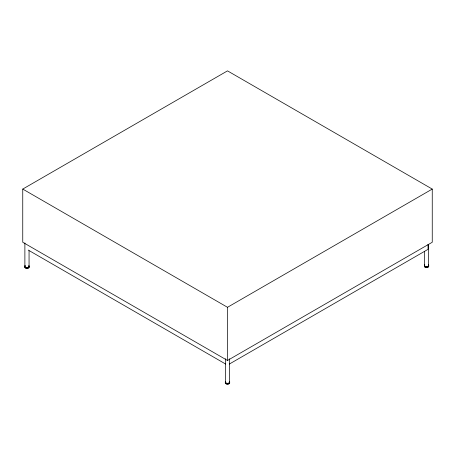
<?xml version="1.0" encoding="UTF-8"?>
<svg xmlns="http://www.w3.org/2000/svg" width="455" height="455" viewBox="0 0 455 455"><rect width="100%" height="100%" fill="white"/><g stroke="black" fill="none" stroke-linecap="round" stroke-linejoin="round"><path stroke-width="0.68" d="M22.75 189.075L227.5 70.866L432.25 189.075L432.25 242.259L227.5 360.468L22.75 242.259L22.75 189.075L227.5 307.29L432.25 189.075M229.343 364.057L428.03 249.346L428.03 244.386M28.204 250.057L225.657 364.057M428.644 244.289L428.644 265.561M424.47 251.291L424.47 265.47M229.587 358.785L229.587 382.183M227.5 307.29L227.5 360.468M225.413 358.694L225.413 382.098M29.057 250.807L29.057 266.408M24.883 242.924L24.883 266.323M428.405 265.657A2.087 1.206 0 0 1 426.483 267.432A2.087 1.206 0 0 1 424.788 265.583M428.405 264.952A2.087 1.206 0 0 1 426.483 266.721A2.087 1.206 0 0 1 424.788 264.873M428.525 265.623A2.229 1.285 0 0 1 426.477 267.512A2.229 1.285 0 0 1 424.669 265.538M428.525 264.912A2.229 1.285 0 0 1 426.477 266.801A2.229 1.285 0 0 1 424.669 264.833M28.819 266.511A2.087 1.206 0 0 1 28.182 268.058A2.087 1.206 0 0 1 25.44 267.893M25.127 267.637A2.087 1.206 0 0 1 24.883 267.028M28.819 265.8A2.087 1.206 0 0 1 26.896 267.568A2.087 1.206 0 0 1 25.201 265.726M28.944 266.471A2.229 1.285 0 0 1 27.181 268.353A2.229 1.285 0 0 1 24.843 266.698M28.944 265.76A2.229 1.285 0 0 1 26.89 267.648A2.229 1.285 0 0 1 25.082 265.68M229.536 382.575A2.087 1.206 0 0 1 227.699 384.048A2.087 1.206 0 0 1 225.413 382.803M229.536 381.87A2.087 1.206 0 0 1 227.426 383.343A2.087 1.206 0 0 1 225.504 381.785M229.468 382.245A2.229 1.285 0 0 1 227.71 384.128A2.229 1.285 0 0 1 225.367 382.467M229.468 381.535A2.229 1.285 0 0 1 227.71 383.417A2.229 1.285 0 0 1 225.367 381.762"/></g></svg>
